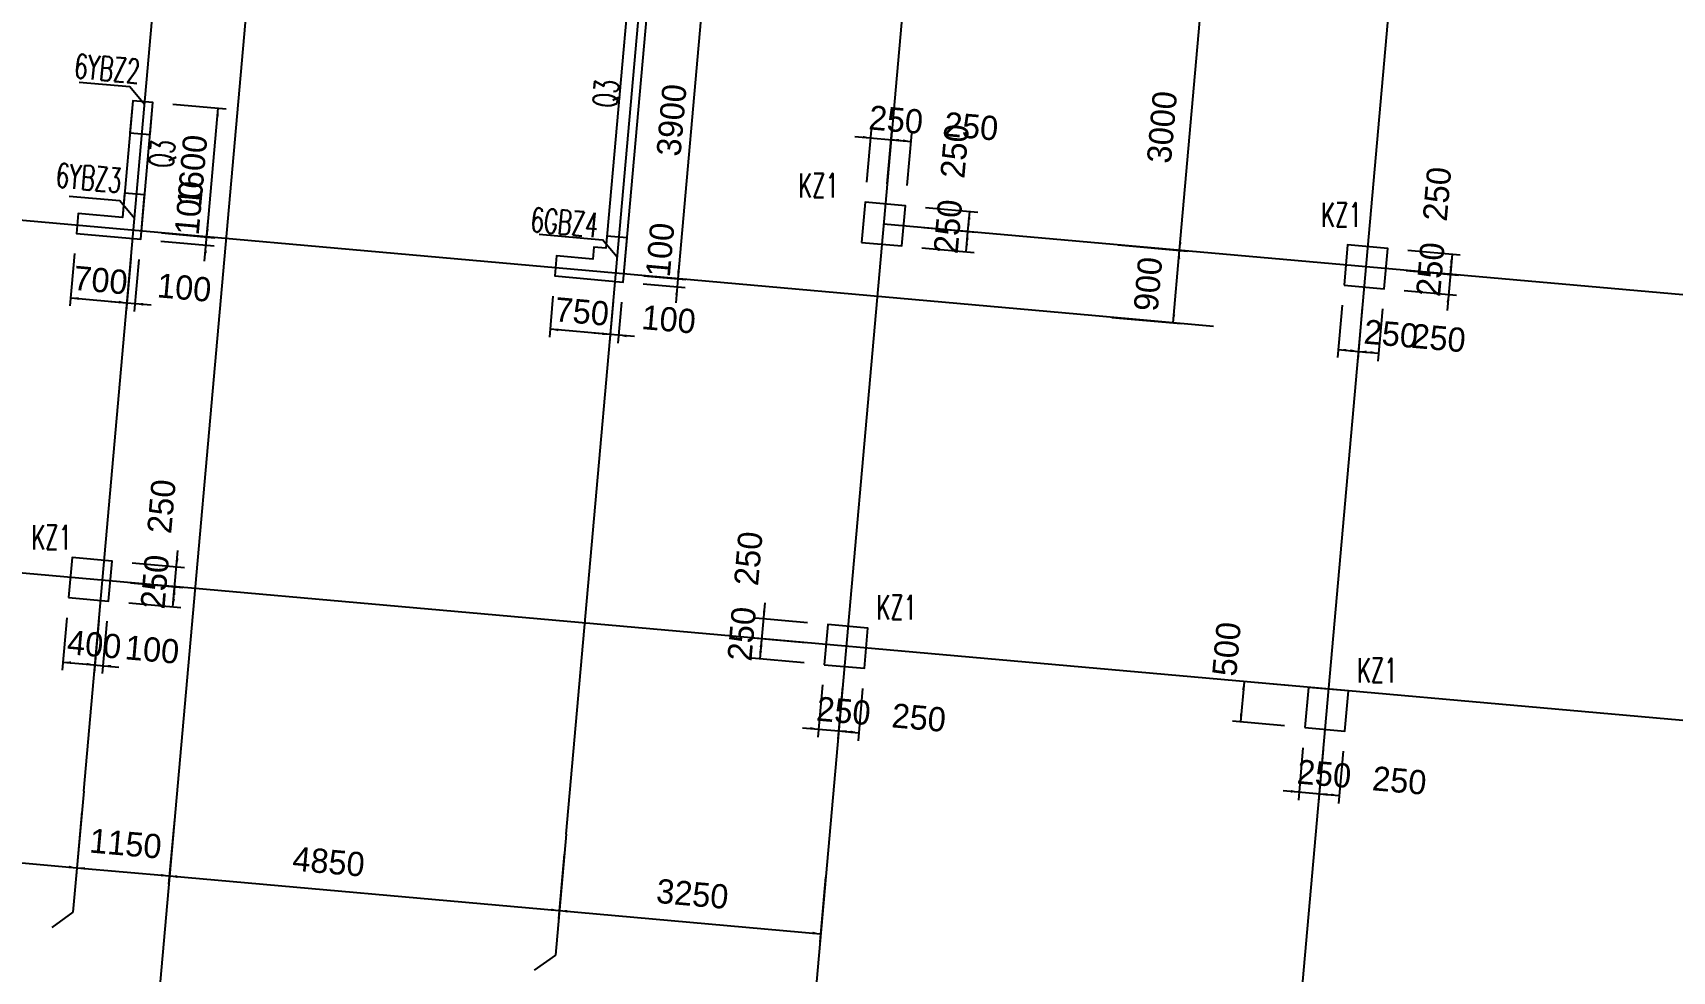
# Model space of a CAD drawing. Extents: x 387171 to 699106, y 11966 to 245688.
# Drawn here: x 638718 to 659030, y 51030 to 62649 of the extents above; entities that cross this region are included whole.
import ezdxf

# ---------------------------------------------------------------- set-up
doc = ezdxf.new("R2010")
doc.units = 0
doc.header["$LTSCALE"] = 100
doc.header["$MEASUREMENT"] = 0
for name, color, linetype in [('b边缘构件', 235, 'Continuous'), ('COLU', 7, 'Continuous'), ('DIM', 3, 'Continuous'), ('DOTE', 253, 'Continuous'), ('L-AXIS', 3, 'Continuous'), ('NUM', 7, 'Continuous'), ('TEXT', 7, 'Continuous'), ('THIN', 7, 'Continuous'), ('wall-主楼', 2, 'Continuous'), ('Y阴影', 254, 'Continuous'), ('剪力墙身标注', 7, 'Continuous'), ('小尺寸', 4, 'Continuous')]:
    doc.layers.add(name, color=color, linetype=linetype)
doc.styles.add('hztxt', font='hztxt')
doc.styles.get("Standard").update_dxf_attribs({"font": 'standard'})
doc.dimstyles.get("Standard").update_dxf_attribs({"dimtxt": 300, "dimasz": 100, "dimexe": 100, "dimexo": 250, "dimgap": 100, "dimtad": 0, "dimtoh": 1, "dimdec": 0, "dimdsep": 46, "dimcen": 0.09, "dimclrt": 7, "dimadec": 0, "dimazin": 0, "dimtfac": 1, "dimtdec": 4, "dimtofl": 0, "dimtmove": 0, "dimatfit": 3, "dimfxl": 1, "dimtolj": 1, "dimtzin": 0, "dimarcsym": 0})

# ---------------------------------------------------------------- blocks, each defined once
blk = doc.blocks.new('*D2180')
at = {"layer": 'L-AXIS', "color": 0, "linetype": 'ByBlock', "lineweight": -2}
for p, q in [((493507, 53583), (493255, 50741)), ((493264, 50840), (658764, 36162)), ((659008, 38905), (658755, 36062))]:
    blk.add_line(p, q, dxfattribs=at)
for points in [[(493264, 50840), (493365, 50848), (493362, 50815)], [(658764, 36162), (658663, 36154), (658666, 36188)]]:
    blk.add_solid(points, dxfattribs=at)
at = {"layer": 'L-AXIS', "color": 7, "linetype": 'Continuous', "lineweight": -2, "insert": (576045, 43850), "char_height": 300, "width": 1101.67, "attachment_point": 5, "rotation": 354.9316, "style": 'hztxt'}
blk.add_mtext('166150', dxfattribs=at)
blk = doc.blocks.new('*D3446')
at = {"layer": 'L-AXIS', "color": 0, "linetype": 'ByBlock', "lineweight": -2}
for p, q in [((652166, 60023), (653025, 59947)), ((652846, 59059), (652926, 59956)), ((652087, 59126), (652946, 59050))]:
    blk.add_line(p, q, dxfattribs=at)
for points in [[(652926, 59956), (652934, 59854), (652900, 59857)], [(652846, 59059), (652839, 59160), (652872, 59157)]]:
    blk.add_solid(points, dxfattribs=at)
at = {"layer": 'L-AXIS', "color": 7, "linetype": 'Continuous', "lineweight": -2, "insert": (652537, 59538), "char_height": 300, "width": 556.67, "attachment_point": 5, "rotation": 84.9316, "style": 'hztxt'}
blk.add_mtext('900', dxfattribs=at)
blk = doc.blocks.new('*D3689')
at = {"layer": 'L-AXIS', "color": 0, "linetype": 'ByBlock', "lineweight": -2}
for p, q in [((652431, 63011), (653291, 62935)), ((652926, 59956), (653191, 62944)), ((652166, 60023), (653025, 59947))]:
    blk.add_line(p, q, dxfattribs=at)
for points in [[(653191, 62944), (653199, 62843), (653165, 62846)], [(652926, 59956), (652918, 60057), (652951, 60054)]]:
    blk.add_solid(points, dxfattribs=at)
at = {"layer": 'L-AXIS', "color": 7, "linetype": 'Continuous', "lineweight": -2, "insert": (652710, 61481), "char_height": 300, "width": 780, "attachment_point": 5, "rotation": 84.9316, "style": 'hztxt'}
blk.add_mtext('3000', dxfattribs=at)
blk = doc.blocks.new('*D3908')
at = {"layer": 'L-AXIS', "color": 0, "linetype": 'ByBlock', "lineweight": -2}
for p, q in [((640472, 52907), (640401, 52109)), ((645303, 52479), (645232, 51681)), ((640410, 52209), (645241, 51780))]:
    blk.add_line(p, q, dxfattribs=at)
for points in [[(640410, 52209), (640511, 52217), (640508, 52183)], [(645241, 51780), (645140, 51773), (645143, 51806)]]:
    blk.add_solid(points, dxfattribs=at)
at = {"layer": 'L-AXIS', "color": 7, "linetype": 'Continuous', "lineweight": -2, "insert": (642384, 52385), "char_height": 300, "width": 790, "attachment_point": 5, "rotation": 354.9316, "style": 'hztxt'}
blk.add_mtext('4850', dxfattribs=at)
blk = doc.blocks.new('*D4136')
at = {"layer": 'L-AXIS', "color": 0, "linetype": 'ByBlock', "lineweight": -2}
for p, q in [((635442, 53353), (635371, 52555)), ((639327, 53009), (639256, 52211)), ((635380, 52655), (639265, 52310))]:
    blk.add_line(p, q, dxfattribs=at)
for points in [[(635380, 52655), (635481, 52663), (635478, 52630)], [(639265, 52310), (639164, 52303), (639167, 52336)]]:
    blk.add_solid(points, dxfattribs=at)
at = {"layer": 'L-AXIS', "color": 7, "linetype": 'Continuous', "lineweight": -2, "insert": (637288, 52837), "char_height": 300, "width": 775, "attachment_point": 5, "rotation": 354.9316, "style": 'hztxt'}
blk.add_mtext('3900', dxfattribs=at)
blk = doc.blocks.new('*D2507')
at = {"layer": 'L-AXIS', "color": 0, "linetype": 'ByBlock', "lineweight": -2}
for p, q in [((639327, 53009), (639256, 52211)), ((640472, 52907), (640401, 52109)), ((639265, 52310), (640410, 52209))]:
    blk.add_line(p, q, dxfattribs=at)
for points in [[(639265, 52310), (639366, 52318), (639363, 52285)], [(640410, 52209), (640309, 52201), (640312, 52234)]]:
    blk.add_solid(points, dxfattribs=at)
at = {"layer": 'L-AXIS', "color": 7, "linetype": 'Continuous', "lineweight": -2, "insert": (639868, 52608), "char_height": 300, "width": 685, "attachment_point": 5, "rotation": 354.9316, "style": 'hztxt'}
blk.add_mtext('1150', dxfattribs=at)
blk = doc.blocks.new('*D2764')
at = {"layer": 'L-AXIS', "color": 0, "linetype": 'ByBlock', "lineweight": -2}
for p, q in [((645303, 52479), (645232, 51681)), ((648540, 52192), (648470, 51394)), ((645241, 51780), (648479, 51493))]:
    blk.add_line(p, q, dxfattribs=at)
for points in [[(645241, 51780), (645342, 51788), (645339, 51755)], [(648479, 51493), (648377, 51486), (648380, 51519)]]:
    blk.add_solid(points, dxfattribs=at)
at = {"layer": 'L-AXIS', "color": 7, "linetype": 'Continuous', "lineweight": -2, "insert": (646891, 51985), "char_height": 300, "width": 780, "attachment_point": 5, "rotation": 354.9316, "style": 'hztxt'}
blk.add_mtext('3250', dxfattribs=at)
blk = doc.blocks.new('*D66')
at = {"layer": '小尺寸', "color": 0, "linetype": 'ByBlock', "lineweight": -2}
for p, q in [((639236, 59915), (639179, 59267)), ((639933, 59853), (639876, 59206)), ((639188, 59367), (639885, 59305))]:
    blk.add_line(p, q, dxfattribs=at)
for points in [[(639188, 59367), (639289, 59375), (639286, 59342)], [(639885, 59305), (639784, 59297), (639787, 59331)]]:
    blk.add_solid(points, dxfattribs=at)
at = {"layer": '小尺寸', "color": 7, "linetype": 'Continuous', "lineweight": -2, "insert": (639558, 59585), "char_height": 300, "width": 566.67, "attachment_point": 5, "rotation": 354.9316, "style": 'hztxt'}
blk.add_mtext('700', dxfattribs=at)
blk = doc.blocks.new('*D2')
at = {"layer": '小尺寸', "color": 0, "linetype": 'ByBlock', "lineweight": -2}
for p, q in [((639933, 59853), (639876, 59206)), ((640033, 59844), (639976, 59197)), ((639686, 59323), (640184, 59279))]:
    blk.add_line(p, q, dxfattribs=at)
for points in [[(639885, 59305), (639784, 59297), (639787, 59331)], [(639984, 59296), (640086, 59304), (640083, 59271)]]:
    blk.add_solid(points, dxfattribs=at)
at = {"layer": '小尺寸', "color": 7, "linetype": 'Continuous', "lineweight": -2, "insert": (640595, 59493), "char_height": 300, "width": 476.67, "attachment_point": 5, "rotation": 354.9316, "style": 'hztxt'}
blk.add_mtext('100', dxfattribs=at)
blk = doc.blocks.new('*D409')
at = {"layer": '小尺寸', "color": 0, "linetype": 'ByBlock', "lineweight": -2}
for p, q in [((645910, 59323), (645865, 58814)), ((646010, 59314), (645965, 58805)), ((646173, 58887), (645675, 58931))]:
    blk.add_line(p, q, dxfattribs=at)
for points in [[(645874, 58914), (645773, 58906), (645776, 58939)], [(645973, 58905), (646075, 58912), (646072, 58879)]]:
    blk.add_solid(points, dxfattribs=at)
at = {"layer": '小尺寸', "color": 7, "linetype": 'Continuous', "lineweight": -2, "insert": (646597, 59100), "char_height": 300, "width": 476.67, "attachment_point": 5, "rotation": 354.9316, "style": 'hztxt'}
blk.add_mtext('100', dxfattribs=at)
blk = doc.blocks.new('*D941')
at = {"layer": '小尺寸', "color": 0, "linetype": 'ByBlock', "lineweight": -2}
for p, q in [((645163, 59389), (645118, 58880)), ((645910, 59323), (645865, 58814)), ((645874, 58914), (645127, 58980))]:
    blk.add_line(p, q, dxfattribs=at)
for points in [[(645127, 58980), (645228, 58988), (645225, 58954)], [(645874, 58914), (645773, 58906), (645776, 58939)]]:
    blk.add_solid(points, dxfattribs=at)
at = {"layer": '小尺寸', "color": 7, "linetype": 'Continuous', "lineweight": -2, "insert": (645522, 59196), "char_height": 300, "width": 566.67, "attachment_point": 5, "rotation": 354.9316, "style": 'hztxt'}
blk.add_mtext('750', dxfattribs=at)
blk = doc.blocks.new('*D2652')
at = {"layer": '小尺寸', "color": 0, "linetype": 'ByBlock', "lineweight": -2}
for p, q in [((646634, 63525), (647155, 63479)), ((647055, 63488), (646711, 59603)), ((646290, 59641), (646810, 59594))]:
    blk.add_line(p, q, dxfattribs=at)
for points in [[(647055, 63488), (647063, 63387), (647030, 63390)], [(646711, 59603), (646703, 59704), (646736, 59701)]]:
    blk.add_solid(points, dxfattribs=at)
at = {"layer": '小尺寸', "color": 7, "linetype": 'Continuous', "lineweight": -2, "insert": (646634, 61568), "char_height": 300, "width": 775, "attachment_point": 5, "rotation": 84.9316, "style": 'hztxt'}
blk.add_mtext('3900', dxfattribs=at)
blk = doc.blocks.new('*D2885')
at = {"layer": '小尺寸', "color": 0, "linetype": 'ByBlock', "lineweight": -2}
for p, q in [((646728, 59802), (646684, 59304)), ((646281, 59541), (646802, 59495)), ((646290, 59641), (646810, 59594))]:
    blk.add_line(p, q, dxfattribs=at)
for points in [[(646711, 59603), (646703, 59704), (646736, 59701)], [(646702, 59504), (646710, 59403), (646677, 59406)]]:
    blk.add_solid(points, dxfattribs=at)
at = {"layer": '小尺寸', "color": 7, "linetype": 'Continuous', "lineweight": -2, "insert": (646492, 59962), "char_height": 300, "width": 476.67, "attachment_point": 5, "rotation": 84.9316, "style": 'hztxt'}
blk.add_mtext('100', dxfattribs=at)
blk = doc.blocks.new('*D2870')
at = {"layer": '小尺寸', "color": 0, "linetype": 'ByBlock', "lineweight": -2}
for p, q in [((640313, 60171), (640974, 60112)), ((640847, 59822), (640892, 60320)), ((640304, 60071), (640965, 60012))]:
    blk.add_line(p, q, dxfattribs=at)
for points in [[(640874, 60121), (640866, 60222), (640899, 60219)], [(640865, 60021), (640873, 59920), (640840, 59923)]]:
    blk.add_solid(points, dxfattribs=at)
at = {"layer": '小尺寸', "color": 7, "linetype": 'Continuous', "lineweight": -2, "insert": (640655, 60480), "char_height": 300, "width": 476.67, "attachment_point": 5, "rotation": 84.9316, "style": 'hztxt'}
blk.add_mtext('100', dxfattribs=at)
blk = doc.blocks.new('*D3345')
at = {"layer": '小尺寸', "color": 0, "linetype": 'ByBlock', "lineweight": -2}
for p, q in [((640454, 61764), (641115, 61706)), ((640874, 60121), (641015, 61715)), ((640313, 60171), (640974, 60112))]:
    blk.add_line(p, q, dxfattribs=at)
for points in [[(641015, 61715), (641023, 61614), (640990, 61617)], [(640874, 60121), (640866, 60222), (640899, 60219)]]:
    blk.add_solid(points, dxfattribs=at)
at = {"layer": '小尺寸', "color": 7, "linetype": 'Continuous', "lineweight": -2, "insert": (640696, 60940), "char_height": 300, "width": 685, "attachment_point": 5, "rotation": 84.9316, "style": 'hztxt'}
blk.add_mtext('1600', dxfattribs=at)
blk = doc.blocks.new('*D916')
at = {"layer": 'DIM', "color": 0, "linetype": 'ByBlock', "lineweight": -2}
for p, q in [((648902, 61367), (649550, 61309)), ((649053, 60801), (649110, 61448)), ((649302, 60779), (649360, 61426))]:
    blk.add_line(p, q, dxfattribs=at)
for points in [[(649102, 61349), (649001, 61341), (649004, 61374)], [(649351, 61327), (649452, 61335), (649449, 61301)]]:
    blk.add_solid(points, dxfattribs=at)
at = {"layer": 'DIM', "color": 7, "linetype": 'Continuous', "lineweight": -2, "insert": (649413, 61572), "char_height": 300, "width": 566.67, "attachment_point": 5, "rotation": 354.9316, "style": 'hztxt'}
blk.add_mtext('250', dxfattribs=at)
blk = doc.blocks.new('*D887')
at = {"layer": 'DIM', "color": 0, "linetype": 'ByBlock', "lineweight": -2}
for p, q in [((649302, 60779), (649360, 61426)), ((649551, 60757), (649609, 61404)), ((649351, 61327), (649600, 61305))]:
    blk.add_line(p, q, dxfattribs=at)
for points in [[(649351, 61327), (649452, 61335), (649449, 61301)], [(649600, 61305), (649499, 61297), (649502, 61330)]]:
    blk.add_solid(points, dxfattribs=at)
at = {"layer": 'DIM', "color": 7, "linetype": 'Continuous', "lineweight": -2, "insert": (650345, 61490), "char_height": 300, "width": 566.67, "attachment_point": 5, "rotation": 354.9316, "style": 'hztxt'}
blk.add_mtext('250', dxfattribs=at)
blk = doc.blocks.new('*D1119')
at = {"layer": 'DIM', "color": 0, "linetype": 'ByBlock', "lineweight": -2}
for p, q in [((649756, 60237), (650403, 60179)), ((650282, 59939), (650304, 60188)), ((649734, 59988), (650381, 59930))]:
    blk.add_line(p, q, dxfattribs=at)
for points in [[(650304, 60188), (650312, 60087), (650278, 60090)], [(650282, 59939), (650274, 60040), (650307, 60037)]]:
    blk.add_solid(points, dxfattribs=at)
at = {"layer": 'DIM', "color": 7, "linetype": 'Continuous', "lineweight": -2, "insert": (650058, 60250), "char_height": 300, "width": 566.67, "attachment_point": 5, "rotation": 84.9316, "style": 'hztxt'}
blk.add_mtext('250', dxfattribs=at)
blk = doc.blocks.new('*D1381')
at = {"layer": 'DIM', "color": 0, "linetype": 'ByBlock', "lineweight": -2}
for p, q in [((649778, 60486), (650426, 60428)), ((650304, 60188), (650326, 60437)), ((649756, 60237), (650403, 60179))]:
    blk.add_line(p, q, dxfattribs=at)
for points in [[(650326, 60437), (650334, 60336), (650300, 60339)], [(650304, 60188), (650296, 60289), (650329, 60286)]]:
    blk.add_solid(points, dxfattribs=at)
at = {"layer": 'DIM', "color": 7, "linetype": 'Continuous', "lineweight": -2, "insert": (650141, 61183), "char_height": 300, "width": 566.67, "attachment_point": 5, "rotation": 84.9316, "style": 'hztxt'}
blk.add_mtext('250', dxfattribs=at)
blk = doc.blocks.new('*D305')
at = {"layer": 'DIM', "color": 0, "linetype": 'ByBlock', "lineweight": -2}
for p, q in [((655755, 59956), (656402, 59898)), ((656302, 59907), (656280, 59658)), ((655732, 59707), (656380, 59649))]:
    blk.add_line(p, q, dxfattribs=at)
for points in [[(656280, 59658), (656273, 59759), (656306, 59756)], [(656302, 59907), (656310, 59806), (656277, 59809)]]:
    blk.add_solid(points, dxfattribs=at)
at = {"layer": 'DIM', "color": 7, "linetype": 'Continuous', "lineweight": -2, "insert": (656118, 60653), "char_height": 300, "width": 566.67, "attachment_point": 5, "rotation": 84.9316, "style": 'hztxt'}
blk.add_mtext('250', dxfattribs=at)
blk = doc.blocks.new('*D518')
at = {"layer": 'DIM', "color": 0, "linetype": 'ByBlock', "lineweight": -2}
for p, q in [((656298, 59857), (656241, 59210)), ((655732, 59707), (656380, 59649)), ((655710, 59458), (656358, 59400))]:
    blk.add_line(p, q, dxfattribs=at)
for points in [[(656280, 59658), (656273, 59759), (656306, 59756)], [(656258, 59409), (656266, 59308), (656233, 59311)]]:
    blk.add_solid(points, dxfattribs=at)
at = {"layer": 'DIM', "color": 7, "linetype": 'Continuous', "lineweight": -2, "insert": (656035, 59720), "char_height": 300, "width": 566.67, "attachment_point": 5, "rotation": 84.9316, "style": 'hztxt'}
blk.add_mtext('250', dxfattribs=at)
blk = doc.blocks.new('*D3247')
at = {"layer": 'DIM', "color": 0, "linetype": 'ByBlock', "lineweight": -2}
for p, q in [((654941, 59275), (654884, 58627)), ((655190, 59253), (655133, 58605)), ((654893, 58727), (655142, 58705))]:
    blk.add_line(p, q, dxfattribs=at)
for points in [[(654893, 58727), (654994, 58735), (654991, 58702)], [(655142, 58705), (655041, 58697), (655044, 58730)]]:
    blk.add_solid(points, dxfattribs=at)
at = {"layer": 'DIM', "color": 7, "linetype": 'Continuous', "lineweight": -2, "insert": (655546, 58920), "char_height": 300, "width": 566.67, "attachment_point": 5, "rotation": 354.9316, "style": 'hztxt'}
blk.add_mtext('250', dxfattribs=at)
blk = doc.blocks.new('*D3489')
at = {"layer": 'DIM', "color": 0, "linetype": 'ByBlock', "lineweight": -2}
for p, q in [((655190, 59253), (655133, 58605)), ((655439, 59231), (655382, 58583)), ((655142, 58705), (655391, 58683))]:
    blk.add_line(p, q, dxfattribs=at)
for points in [[(655142, 58705), (655243, 58713), (655240, 58679)], [(655391, 58683), (655290, 58675), (655293, 58708)]]:
    blk.add_solid(points, dxfattribs=at)
at = {"layer": 'DIM', "color": 7, "linetype": 'Continuous', "lineweight": -2, "insert": (656136, 58868), "char_height": 300, "width": 566.67, "attachment_point": 5, "rotation": 354.9316, "style": 'hztxt'}
blk.add_mtext('250', dxfattribs=at)
blk = doc.blocks.new('*D1900')
at = {"layer": 'DIM', "color": 0, "linetype": 'ByBlock', "lineweight": -2}
for p, q in [((654273, 54566), (653625, 54623)), ((653725, 54614), (653681, 54116)), ((654228, 54067), (653581, 54125))]:
    blk.add_line(p, q, dxfattribs=at)
for points in [[(653725, 54614), (653733, 54513), (653699, 54516)], [(653681, 54116), (653673, 54217), (653706, 54214)]]:
    blk.add_solid(points, dxfattribs=at)
at = {"layer": 'DIM', "color": 7, "linetype": 'Continuous', "lineweight": -2, "insert": (653510, 55018), "char_height": 300, "width": 566.67, "attachment_point": 5, "rotation": 84.9316, "style": 'hztxt'}
blk.add_mtext('500', dxfattribs=at)
blk = doc.blocks.new('*D4250')
at = {"layer": 'DIM', "color": 0, "linetype": 'ByBlock', "lineweight": -2}
for p, q in [((654455, 53796), (654398, 53149)), ((654704, 53774), (654647, 53127)), ((654208, 53266), (654855, 53209))]:
    blk.add_line(p, q, dxfattribs=at)
for points in [[(654407, 53249), (654306, 53241), (654309, 53274)], [(654656, 53226), (654757, 53234), (654754, 53201)]]:
    blk.add_solid(points, dxfattribs=at)
at = {"layer": 'DIM', "color": 7, "linetype": 'Continuous', "lineweight": -2, "insert": (654718, 53472), "char_height": 300, "width": 566.67, "attachment_point": 5, "rotation": 354.9316, "style": 'hztxt'}
blk.add_mtext('250', dxfattribs=at)
blk = doc.blocks.new('*D112')
at = {"layer": 'DIM', "color": 0, "linetype": 'ByBlock', "lineweight": -2}
for p, q in [((654704, 53774), (654647, 53127)), ((654953, 53752), (654896, 53105)), ((654656, 53226), (654905, 53204))]:
    blk.add_line(p, q, dxfattribs=at)
for points in [[(654656, 53226), (654757, 53234), (654754, 53201)], [(654905, 53204), (654804, 53197), (654807, 53230)]]:
    blk.add_solid(points, dxfattribs=at)
at = {"layer": 'DIM', "color": 7, "linetype": 'Continuous', "lineweight": -2, "insert": (655650, 53389), "char_height": 300, "width": 566.67, "attachment_point": 5, "rotation": 354.9316, "style": 'hztxt'}
blk.add_mtext('250', dxfattribs=at)
blk = doc.blocks.new('*D1205')
at = {"layer": 'DIM', "color": 0, "linetype": 'ByBlock', "lineweight": -2}
for p, q in [((639138, 55406), (639080, 54758)), ((639536, 55371), (639479, 54723)), ((639089, 54858), (639488, 54823))]:
    blk.add_line(p, q, dxfattribs=at)
for points in [[(639089, 54858), (639190, 54866), (639187, 54833)], [(639488, 54823), (639386, 54815), (639389, 54848)]]:
    blk.add_solid(points, dxfattribs=at)
at = {"layer": 'DIM', "color": 7, "linetype": 'Continuous', "lineweight": -2, "insert": (639480, 55074), "char_height": 300, "width": 576.67, "attachment_point": 5, "rotation": 354.9316, "style": 'hztxt'}
blk.add_mtext('400', dxfattribs=at)
blk = doc.blocks.new('*D1426')
at = {"layer": 'DIM', "color": 0, "linetype": 'ByBlock', "lineweight": -2}
for p, q in [((639536, 55371), (639479, 54723)), ((639636, 55362), (639578, 54714)), ((639288, 54840), (639786, 54796))]:
    blk.add_line(p, q, dxfattribs=at)
for points in [[(639488, 54823), (639386, 54815), (639389, 54848)], [(639587, 54814), (639688, 54822), (639685, 54788)]]:
    blk.add_solid(points, dxfattribs=at)
at = {"layer": 'DIM', "color": 7, "linetype": 'Continuous', "lineweight": -2, "insert": (640197, 55011), "char_height": 300, "width": 476.67, "attachment_point": 5, "rotation": 354.9316, "style": 'hztxt'}
blk.add_mtext('100', dxfattribs=at)
blk = doc.blocks.new('*D1694')
at = {"layer": 'DIM', "color": 0, "linetype": 'ByBlock', "lineweight": -2}
for p, q in [((639929, 55838), (640576, 55780)), ((640455, 55540), (640477, 55789)), ((639907, 55589), (640554, 55531))]:
    blk.add_line(p, q, dxfattribs=at)
for points in [[(640477, 55789), (640485, 55688), (640451, 55691)], [(640455, 55540), (640447, 55641), (640480, 55638)]]:
    blk.add_solid(points, dxfattribs=at)
at = {"layer": 'DIM', "color": 7, "linetype": 'Continuous', "lineweight": -2, "insert": (640231, 55851), "char_height": 300, "width": 566.67, "attachment_point": 5, "rotation": 84.9316, "style": 'hztxt'}
blk.add_mtext('250', dxfattribs=at)
blk = doc.blocks.new('*D4311')
at = {"layer": 'DIM', "color": 0, "linetype": 'ByBlock', "lineweight": -2}
for p, q in [((639951, 56087), (640598, 56029)), ((640459, 55590), (640517, 56237)), ((639929, 55838), (640576, 55780))]:
    blk.add_line(p, q, dxfattribs=at)
for points in [[(640499, 56038), (640491, 56139), (640524, 56136)], [(640477, 55789), (640485, 55688), (640451, 55691)]]:
    blk.add_solid(points, dxfattribs=at)
at = {"layer": 'DIM', "color": 7, "linetype": 'Continuous', "lineweight": -2, "insert": (640314, 56784), "char_height": 300, "width": 566.67, "attachment_point": 5, "rotation": 84.9316, "style": 'hztxt'}
blk.add_mtext('250', dxfattribs=at)
blk = doc.blocks.new('*D184')
at = {"layer": 'DIM', "color": 0, "linetype": 'ByBlock', "lineweight": -2}
for p, q in [((647788, 55592), (647731, 54945)), ((648318, 55345), (647671, 55402)), ((648296, 55096), (647649, 55153))]:
    blk.add_line(p, q, dxfattribs=at)
for points in [[(647770, 55393), (647763, 55494), (647796, 55491)], [(647748, 55144), (647756, 55043), (647723, 55046)]]:
    blk.add_solid(points, dxfattribs=at)
at = {"layer": 'DIM', "color": 7, "linetype": 'Continuous', "lineweight": -2, "insert": (647585, 56139), "char_height": 300, "width": 566.67, "attachment_point": 5, "rotation": 84.9316, "style": 'hztxt'}
blk.add_mtext('250', dxfattribs=at)
blk = doc.blocks.new('*D404')
at = {"layer": 'DIM', "color": 0, "linetype": 'ByBlock', "lineweight": -2}
for p, q in [((648296, 55096), (647649, 55153)), ((647748, 55144), (647726, 54895)), ((648274, 54847), (647627, 54904))]:
    blk.add_line(p, q, dxfattribs=at)
for points in [[(647748, 55144), (647756, 55043), (647723, 55046)], [(647726, 54895), (647718, 54996), (647752, 54993)]]:
    blk.add_solid(points, dxfattribs=at)
at = {"layer": 'DIM', "color": 7, "linetype": 'Continuous', "lineweight": -2, "insert": (647503, 55206), "char_height": 300, "width": 566.67, "attachment_point": 5, "rotation": 84.9316, "style": 'hztxt'}
blk.add_mtext('250', dxfattribs=at)
blk = doc.blocks.new('*D649')
at = {"layer": 'DIM', "color": 0, "linetype": 'ByBlock', "lineweight": -2}
for p, q in [((648501, 54575), (648443, 53928)), ((648750, 54553), (648693, 53906)), ((648253, 54045), (648901, 53988))]:
    blk.add_line(p, q, dxfattribs=at)
for points in [[(648452, 54028), (648351, 54020), (648354, 54053)], [(648701, 54006), (648802, 54013), (648799, 53980)]]:
    blk.add_solid(points, dxfattribs=at)
at = {"layer": 'DIM', "color": 7, "linetype": 'Continuous', "lineweight": -2, "insert": (648764, 54251), "char_height": 300, "width": 566.67, "attachment_point": 5, "rotation": 354.9316, "style": 'hztxt'}
blk.add_mtext('250', dxfattribs=at)
blk = doc.blocks.new('*D584')
at = {"layer": 'DIM', "color": 0, "linetype": 'ByBlock', "lineweight": -2}
for p, q in [((648750, 54553), (648693, 53906)), ((648999, 54531), (648942, 53884)), ((648701, 54006), (648950, 53983))]:
    blk.add_line(p, q, dxfattribs=at)
for points in [[(648701, 54006), (648802, 54013), (648799, 53980)], [(648950, 53983), (648849, 53976), (648852, 54009)]]:
    blk.add_solid(points, dxfattribs=at)
at = {"layer": 'DIM', "color": 7, "linetype": 'Continuous', "lineweight": -2, "insert": (649696, 54168), "char_height": 300, "width": 566.67, "attachment_point": 5, "rotation": 354.9316, "style": 'hztxt'}
blk.add_mtext('250', dxfattribs=at)

msp = doc.modelspace()

# ---------------------------------------------------------------- hatches: boundary and pattern name
at = {"layer": 'Y阴影'}
h = msp.add_hatch(dxfattribs=at)
h.set_pattern_fill('ANSI31', color=256, scale=25, angle=-21.95462, style=0)
h.set_pattern_definition([])
h.paths.add_polyline_path([(639956.8, 61808.5), (639921.5, 61410.1), (640170.4, 61388), (640205.7, 61786.5)], flags=0)
h = msp.add_hatch(dxfattribs=at)
h.set_pattern_fill('ANSI31', color=256, scale=25, angle=-21.95462, style=0)
h.set_pattern_definition([])
h.paths.add_polyline_path([(639258.6, 60163.8), (640055.5, 60093.1), (640104.1, 60641), (639855.2, 60663), (639828.7, 60364.2), (639280.7, 60412.8)], flags=0)
h = msp.add_hatch(dxfattribs=at)
h.set_pattern_fill('ANSI31', color=256, scale=25, angle=-21.95462, style=0)
h.set_pattern_definition([])
h.paths.add_polyline_path([(645185, 59638.2), (646031.7, 59563.1), (646080.3, 60110.9), (645831.4, 60133), (645818.2, 59983.6), (645668.8, 59996.8), (645655.5, 59847.4), (645207.1, 59887.2)], flags=0)

# ---------------------------------------------------------------- linework, layer by layer
at = {"layer": 'b边缘构件'}
for points in [[(639956.8, 61808.5), (639921.5, 61410.1), (640170.4, 61388), (640205.7, 61786.5), (639956.8, 61808.5)], [(639258.6, 60163.8), (640055.5, 60093.1), (640104.1, 60641), (639855.2, 60663), (639828.7, 60364.2), (639280.7, 60412.8), (639258.6, 60163.8)]]:
    msp.add_lwpolyline(points, dxfattribs=at)
msp.add_lwpolyline([(645185, 59638.2), (646031.7, 59563.1), (646080.3, 60110.9), (645831.4, 60133), (645818.2, 59983.6), (645668.8, 59996.8), (645655.5, 59847.4), (645207.1, 59887.2)], close=True, dxfattribs=at)
at = {"layer": 'COLU'}
for points in [[(648986.8, 60053.9), (649484.8, 60009.8), (649529, 60507.8), (649031, 60552)], [(654963.3, 59523.9), (655461.4, 59479.7), (655505.6, 59977.7), (655007.5, 60021.9)], [(639159.7, 55654.9), (639657.8, 55610.7), (639702, 56108.8), (639203.9, 56152.9)], [(648523, 54824.5), (649021, 54780.3), (649065.2, 55278.3), (648567.2, 55322.5)], [(654477.4, 54045.4), (654975.5, 54001.2), (655019.7, 54499.3), (654521.6, 54543.4)]]:
    msp.add_lwpolyline(points, close=True, dxfattribs=at)
at = {"layer": 'DOTE'}
for p, q in [((644842.6, 102184.8), (639406.7, 40893.9)), ((650971.8, 79605), (647475, 40178.3)), ((656948.3, 79075), (653451.5, 39648.3)), ((662839, 53805.8), (502916.7, 67989.4)), ((645325.3, 52727.8), (646444.7, 65349.2)), ((639348.7, 53257.9), (640309.1, 64086.3)), ((651837.9, 59148.5), (602113.1, 63558.7)), ((663302.8, 59035.2), (649257.9, 60280.9))]:
    msp.add_line(p, q, dxfattribs=at)
at = {"layer": 'L-AXIS'}
for p, q in [((653348.4, 59014.6), (651837.9, 59148.5)), ((639348.7, 53257.9), (639215.8, 51759.2)), ((645325.3, 52727.8), (645192.3, 51229.1)), ((639215.8, 51759.2), (638953.8, 51572.1)), ((645192.3, 51229.1), (644930.3, 51042))]:
    msp.add_line(p, q, dxfattribs=at)
at = {"layer": 'THIN', "color": 200}
for p in [(644991.8, 60157.3), (645958.6, 59870.7)]:
    msp.add_line(p, (645777.1, 60087.6), dxfattribs=at)
for points in [[(640102.8, 61762.3), (639921.3, 61979.2), (639293.7, 62034.9)], [(639977.7, 60351), (639796.1, 60567.9), (639168.6, 60623.5)]]:
    msp.add_lwpolyline(points, dxfattribs=at)
at = {"layer": 'wall-主楼'}
for points in [[(646031.9, 59563.1), (646394.1, 63647), (645398, 63735.4), (645375.9, 63486.4), (646123, 63420.1), (645818.2, 59983.6), (645668.8, 59996.8), (645655.5, 59847.4), (645207.3, 59887.2), (645185.2, 59638.2)], [(639828.4, 60364.2), (639280.6, 60412.8), (639258.5, 60163.8), (640055.3, 60093.1), (640205.5, 61786.5), (639956.5, 61808.6)]]:
    msp.add_lwpolyline(points, close=True, dxfattribs=at)

# ---------------------------------------------------------------- texts
at = {"layer": 'NUM', "color": 200, "width": 0.7}
for p in [(648203.2, 60608.1), (654682.5, 60245.6), (638701.1, 56251.4), (649171.3, 55384.4), (655125.7, 54605.3)]:
    msp.add_text('KZ1', height=300, dxfattribs=at).set_placement(p)
at = {"layer": 'TEXT', "color": 200, "width": 0.7}
for s, p in [('6YBZ2', (639222.7, 62091.4)), ('6YBZ3', (638994.3, 60739.4)), ('6GBZ4', (644877.2, 60189.6))]:
    msp.add_text(s, height=300, rotation=354.93165, dxfattribs=at).set_placement(p)
at = {"layer": '剪力墙身标注', "width": 0.7}
for p in [(645953.5, 61711.5), (640453, 60966.1)]:
    msp.add_text('Q3', height=300, rotation=84.93165, dxfattribs=at).set_placement(p)

# ---------------------------------------------------------------- dimensions: what is measured, and where the dimension line sits
at = {"layer": 'DIM', "color": 200}
for p1, p2, distance, picture, middle in [((649031, 60552), (649280, 60529.9), 800, '*D916', (648906.5, 61617.1)), ((649280, 60529.9), (649529, 60507.8), 800, '*D887', (649839, 61534.4)), ((649506.9, 60258.8), (649529, 60507.8), -800, '*D1381', (650096.1, 60676.4)), ((655505.6, 59977.7), (655483.5, 59728.7), 800, '*D305', (656072.7, 60146.4)), ((649484.8, 60009.8), (649506.9, 60258.8), -800, '*D1119', (650013.4, 59744)), ((655483.5, 59728.7), (655461.4, 59479.7), 800, '*D518', (655990, 59213.9)), ((654963.3, 59523.9), (655212.4, 59501.8), -800, '*D3247', (655039.3, 58965)), ((655212.4, 59501.8), (655461.4, 59479.7), -800, '*D3489', (655630, 58912.6)), ((639679.9, 55859.8), (639702, 56108.8), -800, '*D4311', (640269.1, 56277.4)), ((648567.2, 55322.5), (648545.1, 55073.5), -800, '*D184', (647540.5, 55632.5)), ((639657.8, 55610.7), (639679.9, 55859.8), -800, '*D1694', (640186.4, 55344.9)), ((639159.7, 55654.9), (639558.2, 55619.6), -800, '*D1205', (638893.9, 55126.3)), ((639558.2, 55619.6), (639657.8, 55610.7), -800, '*D1426', (639810.3, 55045)), ((648545.1, 55073.5), (648523, 54824.5), -800, '*D404', (647457.8, 54700)), ((654521.6, 54543.4), (654477.4, 54045.4), -800, '*D1900', (653453.6, 54387.2)), ((648523, 54824.5), (648772, 54802.4), -800, '*D649', (648257.2, 54295.9)), ((648772, 54802.4), (649021, 54780.3), -800, '*D584', (649189.7, 54213.2)), ((654477.4, 54045.4), (654726.5, 54023.3), -800, '*D4250', (654211.6, 53516.8)), ((654726.5, 54023.3), (654975.5, 54001.2), -800, '*D112', (655144.1, 53434.1))]:
    dim = msp.add_aligned_dim(p1=p1, p2=p2, distance=distance, dimstyle='Standard', dxfattribs=at)
    dim.commit()
    dim.dimension.update_dxf_attribs({"geometry": picture, "text_midpoint": middle})
at = {"layer": 'L-AXIS'}
for base, p1, p2, angle, picture, middle in [((653190.9, 62943.8), (651917.4, 60045), (652182.4, 63033.3), 84.93165, '*D3689', (652709.7, 61480.6)), ((652925.9, 59955.6), (651837.9, 59148.5), (651917.4, 60045), 84.93165, '*D3446', (652537.5, 59538.2)), ((658764.3, 36162.1), (493529.3, 53831.9), (659029.6, 39153.6), 354.93165, '*D2180', (576045.1, 43849.9)), ((639264.7, 52310.5), (635464, 53602.4), (639348.7, 53257.9), 354.93165, '*D4136', (637288.1, 52837.2)), ((640410.2, 52208.9), (639348.7, 53257.9), (640494.2, 53156.3), 354.93165, '*D2507', (639868.4, 52608.3)), ((645241.2, 51780.4), (640494.2, 53156.3), (645325.3, 52727.8), 354.93165, '*D3908', (642383.7, 52385.2)), ((648478.5, 51493.3), (645325.3, 52727.8), (648562.6, 52440.7), 354.93165, '*D2764', (646890.8, 51985.5))]:
    dim = msp.add_linear_dim(base=base, p1=p1, p2=p2, angle=angle, dimstyle='Standard', dxfattribs=at)
    dim.commit()
    dim.dimension.update_dxf_attribs({"geometry": picture, "text_midpoint": middle})
at = {"layer": '小尺寸'}
for base, p1, p2, angle, picture, middle in [((646710.8, 59603.3), (646385.3, 63547.4), (646040.7, 59662.7), 84.93165, '*D2652', (646634, 61567.7)), ((641015.3, 61714.7), (640064, 60192.8), (640205.4, 61786.5), 84.93165, '*D3345', (640695.6, 60939.9)), ((640874, 60120.9), (640055.2, 60093.1), (640064, 60192.8), 84.93165, '*D2870', (640620.5, 60093.2)), ((646701.9, 59503.6), (646040.7, 59662.7), (646031.9, 59563.1), 84.93165, '*D2885', (646457.3, 59575.5)), ((645126.8, 58979.8), (645932.3, 59571.9), (645185.2, 59638.2), 354.93165, '*D941', (645522.4, 59195.7)), ((645873.9, 58913.5), (646031.9, 59563.1), (645932.3, 59571.9), 354.93165, '*D409', (646209.8, 59134.7))]:
    dim = msp.add_linear_dim(base=base, p1=p1, p2=p2, angle=angle, dimstyle='Standard', dxfattribs=at)
    dim.commit()
    dim.dimension.update_dxf_attribs({"geometry": picture, "text_midpoint": middle})
for p1, p2, picture, middle in [((639258.3, 60163.8), (639955.6, 60102), '*D66', (639558.3, 59585.1)), ((639955.6, 60102), (640055.2, 60093.1), '*D2', (640207.7, 59527.5))]:
    dim = msp.add_aligned_dim(p1=p1, p2=p2, distance=-800, dimstyle='Standard', dxfattribs=at)
    dim.commit()
    dim.dimension.update_dxf_attribs({"geometry": picture, "text_midpoint": middle})

doc.saveas('drawing.dxf')
